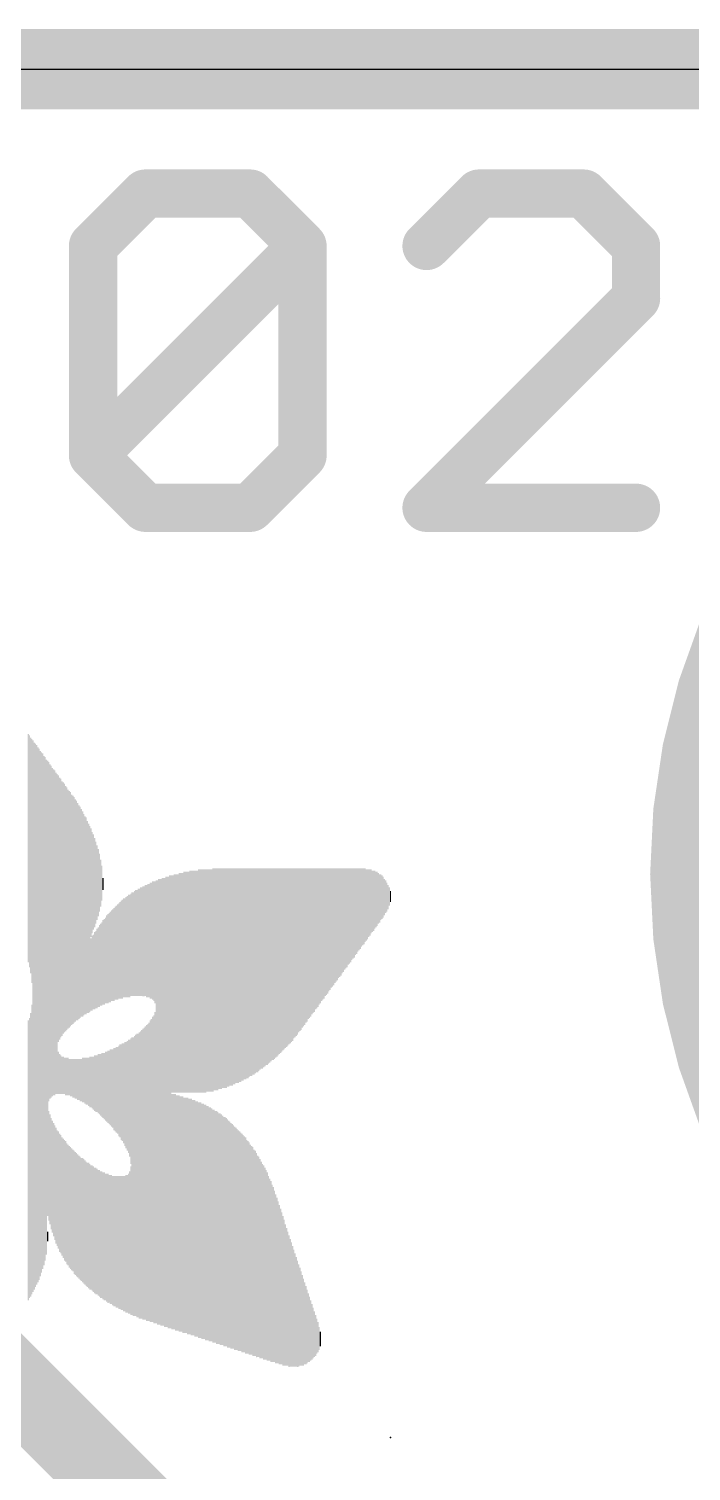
# Model space of a CAD drawing. Extents: x -0.1 to 28.1, y -0.1 to 20.4.
# Drawn here: x 21.338 to 23.428, y 15.896 to 20.447 of the extents above; entities that cross this region are included whole.
import ezdxf

# ---------------------------------------------------------------- set-up
doc = ezdxf.new("R2010")
doc.units = 0
for name, color, linetype in [('1', 12, 'CONTINUOUS'), ('16', 132, 'CONTINUOUS'), ('20', 53, 'CONTINUOUS'), ('21', 40, 'CONTINUOUS'), ('23', 53, 'CONTINUOUS')]:
    doc.layers.add(name, color=color, linetype=linetype)

# ---------------------------------------------------------------- blocks, each defined once
blk = doc.blocks.new('RECT')
blk.add_solid([(-0.5, -0.5), (0.5, -0.5), (-0.5, 0.5), (0.5, 0.5)])

msp = doc.modelspace()

# ---------------------------------------------------------------- linework, layer by layer
at = {"layer": '1', "const_width": 0.254}
for points in [[(2.54, 20.32), (25.4, 20.32)], [(21.209, 16.256), (22.987, 14.478)]]:
    msp.add_lwpolyline(points, dxfattribs=at)
at = {"layer": '16', "const_width": 0.254}
msp.add_lwpolyline([(2.54, 20.32), (25.4, 20.32)], dxfattribs=at)
at = {"layer": '20'}
msp.add_line((2.54, 20.32), (25.4, 20.32), dxfattribs=at)
at = {"layer": '21', "const_width": 0.1524}
for points in [[(21.5404, 19.7619), (21.7057, 19.9271)], [(21.7057, 19.9271), (22.0361, 19.9271)], [(22.0361, 19.9271), (22.2014, 19.7619)], [(22.7581, 19.9271), (22.5929, 19.7619)], [(23.0886, 19.9271), (22.7581, 19.9271)], [(23.2538, 19.7619), (23.0886, 19.9271)], [(21.5404, 19.1009), (21.5404, 19.7619)], [(21.5404, 19.1009), (22.2014, 19.7619)], [(22.2014, 19.7619), (22.2014, 19.1009)], [(23.2538, 19.5967), (23.2538, 19.7619)], [(22.5929, 18.9357), (23.2538, 19.5967)], [(21.7057, 18.9357), (21.5404, 19.1009)], [(22.2014, 19.1009), (22.0361, 18.9357)], [(22.0361, 18.9357), (21.7057, 18.9357)], [(23.2538, 18.9357), (22.5929, 18.9357)]]:
    msp.add_lwpolyline(points, dxfattribs=at)
at = {"layer": '21'}
for points, const_width in [([(21.7057, 19.9652, 1), (21.7057, 19.889)], 0.0762), ([(21.7326, 19.9002, 1), (21.6787, 19.9541)], 0.0762), ([(22.0631, 19.9541, 1), (22.0092, 19.9002)], 0.0762), ([(22.0361, 19.889, 1), (22.0361, 19.9652)], 0.0762), ([(22.7581, 19.9652, 1), (22.7581, 19.889)], 0.0762), ([(22.7851, 19.9002, 1), (22.7312, 19.9541)], 0.0762), ([(23.1155, 19.9541, 1), (23.0617, 19.9002)], 0.0762), ([(23.0886, 19.889, 1), (23.0886, 19.9652)], 0.0762), ([(25.4, 15.78, 1), (25.4, 19.78, 1), (25.4, 15.78)], 0.2032), ([(21.5785, 19.7619, 1), (21.5023, 19.7619)], 0.0762), ([(21.5135, 19.7888, 1), (21.5674, 19.735)], 0.0762), ([(22.2395, 19.7619, 1), (22.1633, 19.7619)], 0.0762), ([(22.2283, 19.735, 1), (22.1744, 19.7888)], 0.0762), ([(22.1744, 19.735, 1), (22.2283, 19.7888)], 0.0762), ([(22.5659, 19.7888, 1), (22.6198, 19.735)], 0.0762), ([(23.2919, 19.7619, 1), (23.2157, 19.7619)], 0.0762), ([(23.2269, 19.735, 1), (23.2808, 19.7888)], 0.0762), ([(23.2808, 19.5697, 1), (23.2269, 19.6236)], 0.0762), ([(23.2157, 19.5967, 1), (23.2919, 19.5967)], 0.0762), ([(21.5674, 19.1279, 1), (21.5135, 19.074)], 0.0762), ([(21.5135, 19.1279, 1), (21.5674, 19.074)], 0.0762), ([(22.2283, 19.074, 1), (22.1744, 19.1279)], 0.0762), ([(21.5023, 19.1009, 1), (21.5785, 19.1009)], 0.0762), ([(22.1633, 19.1009, 1), (22.2395, 19.1009)], 0.0762), ([(21.7057, 18.9738, 1), (21.7057, 18.8976)], 0.0762), ([(21.6787, 18.9088, 1), (21.7326, 18.9626)], 0.0762), ([(22.0092, 18.9626, 1), (22.0631, 18.9088)], 0.0762), ([(22.0361, 18.8976, 1), (22.0361, 18.9738)], 0.0762), ([(22.5929, 18.9738, 1), (22.5929, 18.8976)], 0.0762), ([(22.5659, 18.9626, 1), (22.6198, 18.9088)], 0.0762), ([(23.2538, 18.8976, 1), (23.2538, 18.9738)], 0.0762)]:
    msp.add_lwpolyline(points, format="xyb", dxfattribs=dict(at, const_width=const_width))
at = {"layer": '23'}
msp.add_point((22.479, 16.002), dxfattribs=at)

# ---------------------------------------------------------------- block references
at = {"layer": '21', "rotation": 90}
for p, xscale, yscale in [((21.336, 17.8613), 0.7201, 0.0038), ((21.3398, 17.8517), 0.7315, 0.0038), ((21.3436, 17.8384), 0.743, 0.0038), ((21.3474, 17.8213), 0.7696, 0.0038), ((21.3512, 17.3317), 1.7412, 0.0038), ((21.3551, 17.3317), 1.726, 0.0039), ((21.3589, 17.3336), 1.7145, 0.0038), ((21.3627, 17.3355), 1.703, 0.0038), ((21.3665, 17.3355), 1.6878, 0.0038), ((21.3703, 17.3374), 1.6764, 0.0038), ((21.3741, 17.3393), 1.6574, 0.0038), ((21.3779, 17.3432), 1.6421, 0.0038), ((21.3817, 17.3469), 1.6269, 0.0038), ((21.3855, 17.3488), 1.6078, 0.0038), ((21.3893, 17.3545), 1.5887, 0.0038), ((21.3932, 17.3603), 1.5621, 0.0039), ((21.397, 17.4193), 1.4364, 0.0038), ((21.4008, 17.5984), 1.0706, 0.0038), ((21.4046, 17.5984), 1.0554, 0.0038), ((21.4084, 17.5984), 1.0478, 0.0038), ((21.4122, 17.5965), 1.0363, 0.0038), ((21.416, 17.5965), 1.0287, 0.0038), ((21.4198, 17.5946), 1.0249, 0.0038), ((21.4236, 17.5927), 1.0135, 0.0038), ((21.4274, 17.5907), 1.0097, 0.0038), ((21.4313, 17.6708), 0.842, 0.0039), ((21.4351, 17.6708), 0.8268, 0.0038), ((21.4389, 17.6727), 0.8154, 0.0038), ((21.4427, 17.6708), 0.8039, 0.0038), ((21.4465, 17.6727), 0.7925, 0.0038), ((21.4503, 17.6727), 0.7848, 0.0038), ((21.4541, 17.6708), 0.7734, 0.0038), ((21.4579, 17.6708), 0.7658, 0.0038), ((21.4617, 17.6689), 0.7544, 0.0038), ((21.4655, 17.6689), 0.7468, 0.0038), ((21.4694, 17.6689), 0.7391, 0.0039), ((21.4732, 17.6669), 0.7277, 0.0038), ((21.477, 17.6669), 0.7201, 0.0038), ((21.4808, 17.6669), 0.7125, 0.0038), ((21.4846, 17.6651), 0.7011, 0.0038), ((21.4884, 17.6651), 0.6934, 0.0038), ((21.4922, 17.6613), 0.6858, 0.0038), ((21.496, 17.6593), 0.6743, 0.0038), ((21.4998, 17.6593), 0.6667, 0.0038), ((21.5036, 17.6575), 0.6553, 0.0038), ((21.5075, 17.6537), 0.6477, 0.0039), ((21.5113, 17.6517), 0.6363, 0.0038), ((21.5151, 17.6498), 0.6248, 0.0038), ((21.5189, 17.6479), 0.621, 0.0038), ((21.5227, 17.6441), 0.6058, 0.0038), ((21.5265, 17.6403), 0.5982, 0.0038), ((21.5303, 17.6384), 0.5868, 0.0038), ((21.5341, 17.7526), 0.3429, 0.0038), ((21.5379, 17.7527), 0.32, 0.0038), ((21.5417, 17.7546), 0.301, 0.0038), ((21.5456, 17.7527), 0.282, 0.0039), ((21.5494, 17.7527), 0.259, 0.0038), ((21.5532, 17.7527), 0.2362, 0.0038), ((21.557, 17.7527), 0.2134, 0.0038), ((21.5608, 17.7527), 0.1828, 0.0038), ((21.5646, 17.7508), 0.1486, 0.0038), ((21.5684, 17.7508), 0.1105, 0.0038), ((21.9189, 17.446), 0.7048, 0.0038), ((21.9227, 17.4479), 0.701, 0.0038), ((21.9266, 17.4479), 0.701, 0.0039), ((21.9304, 17.4479), 0.701, 0.0038), ((21.9342, 17.4479), 0.701, 0.0038), ((21.938, 17.4498), 0.6972, 0.0038), ((21.9418, 17.4498), 0.6972, 0.0038), ((21.9456, 17.4498), 0.6972, 0.0038), ((21.9494, 17.4517), 0.6934, 0.0038), ((21.9532, 17.4517), 0.6934, 0.0038), ((21.957, 17.4517), 0.6934, 0.0038), ((21.9608, 17.4517), 0.6934, 0.0038), ((21.9647, 17.4536), 0.6896, 0.0039), ((21.9685, 17.4536), 0.6896, 0.0038), ((21.9723, 17.4555), 0.6858, 0.0038), ((21.9761, 17.4555), 0.6858, 0.0038), ((21.9799, 17.4555), 0.6858, 0.0038), ((21.9837, 17.4574), 0.682, 0.0038), ((21.9875, 17.4574), 0.682, 0.0038), ((21.9913, 17.4593), 0.6782, 0.0038), ((21.9951, 17.4593), 0.6782, 0.0038), ((21.9989, 17.4593), 0.6782, 0.0038), ((22.0028, 17.4612), 0.6744, 0.0039), ((22.0066, 17.4612), 0.6744, 0.0038), ((22.0104, 17.4632), 0.6705, 0.0038), ((22.0142, 17.4632), 0.6705, 0.0038), ((22.018, 17.4651), 0.6667, 0.0038), ((22.0218, 17.4651), 0.6667, 0.0038), ((22.0256, 17.467), 0.6629, 0.0038), ((22.0294, 17.467), 0.6629, 0.0038), ((22.0332, 17.4688), 0.6591, 0.0038), ((22.037, 17.4708), 0.6553, 0.0038), ((22.0409, 17.4708), 0.6553, 0.0039), ((22.0447, 17.4727), 0.6515, 0.0038), ((22.0485, 17.4727), 0.6515, 0.0038), ((22.0523, 17.4746), 0.6477, 0.0038), ((22.0561, 17.4764), 0.6439, 0.0038), ((22.0599, 17.4764), 0.6439, 0.0038), ((22.0637, 17.4784), 0.6401, 0.0038), ((22.0675, 17.4803), 0.6363, 0.0038), ((22.0713, 17.4822), 0.6324, 0.0038), ((22.0751, 17.4822), 0.6324, 0.0038), ((22.079, 17.4841), 0.6286, 0.0039), ((22.0828, 17.486), 0.6248, 0.0038), ((22.0866, 17.4879), 0.621, 0.0038), ((22.0904, 17.4879), 0.621, 0.0038), ((22.0942, 17.4898), 0.6172, 0.0038), ((22.098, 17.4917), 0.6134, 0.0038), ((22.1018, 17.4936), 0.6096, 0.0038), ((22.1056, 17.4955), 0.6058, 0.0038), ((22.1094, 17.4955), 0.6058, 0.0038), ((22.1132, 17.4974), 0.602, 0.0038), ((22.1171, 17.4993), 0.5982, 0.0039), ((22.1209, 17.5013), 0.5943, 0.0038), ((22.1247, 17.5032), 0.5905, 0.0038), ((22.1285, 17.5051), 0.5867, 0.0038), ((22.1323, 17.5069), 0.5829, 0.0038), ((22.1361, 17.5089), 0.5791, 0.0038), ((22.1399, 17.5108), 0.5753, 0.0038), ((22.1437, 17.5127), 0.5715, 0.0038), ((22.1475, 17.5145), 0.5677, 0.0038), ((22.1513, 17.5165), 0.5639, 0.0038), ((22.1552, 17.5184), 0.5601, 0.0039), ((22.159, 17.5203), 0.5562, 0.0038), ((22.1628, 17.5222), 0.5524, 0.0038), ((22.1666, 17.5241), 0.5486, 0.0038), ((22.1704, 17.526), 0.5448, 0.0038), ((22.1742, 17.5298), 0.5372, 0.0038), ((22.178, 17.5317), 0.5334, 0.0038), ((22.1818, 17.5336), 0.5296, 0.0038), ((22.1856, 17.5355), 0.5258, 0.0038), ((22.1894, 17.5394), 0.5181, 0.0038), ((22.1933, 17.5413), 0.5143, 0.0039), ((22.1971, 17.5432), 0.5105, 0.0038), ((22.2009, 17.547), 0.5029, 0.0038), ((22.2047, 17.5489), 0.4991, 0.0038), ((22.2085, 17.5508), 0.4953, 0.0038), ((22.2123, 17.5546), 0.4877, 0.0038), ((22.2161, 17.5565), 0.4839, 0.0038), ((22.2199, 17.5603), 0.4762, 0.0038), ((22.2237, 17.5622), 0.4724, 0.0038), ((22.2275, 17.5641), 0.4686, 0.0038), ((22.2314, 17.5679), 0.461, 0.0039), ((22.2352, 17.5698), 0.4572, 0.0038), ((22.239, 17.5717), 0.4534, 0.0038), ((22.2428, 17.5755), 0.4458, 0.0038), ((22.2466, 17.5775), 0.4419, 0.0038), ((22.2504, 17.5794), 0.4381, 0.0038), ((22.2542, 17.5831), 0.4305, 0.0038), ((22.258, 17.5851), 0.4267, 0.0038), ((22.2618, 17.5889), 0.4191, 0.0038), ((22.2656, 17.5907), 0.4153, 0.0038), ((22.2695, 17.5927), 0.4115, 0.0039), ((22.2733, 17.5965), 0.4038, 0.0038), ((22.2771, 17.5984), 0.4, 0.0038), ((22.2809, 17.6003), 0.3962, 0.0038), ((22.2847, 17.6041), 0.3886, 0.0038), ((22.2885, 17.606), 0.3848, 0.0038), ((22.2923, 17.6098), 0.3772, 0.0038), ((22.2961, 17.6117), 0.3734, 0.0038), ((22.2999, 17.6136), 0.3696, 0.0038), ((22.3037, 17.6175), 0.3619, 0.0038), ((22.3076, 17.6194), 0.3581, 0.0039), ((22.3114, 17.6212), 0.3543, 0.0038), ((22.3152, 17.6251), 0.3467, 0.0038), ((22.319, 17.627), 0.3429, 0.0038), ((22.3228, 17.6288), 0.3391, 0.0038), ((22.3266, 17.6327), 0.3315, 0.0038), ((22.3304, 17.6346), 0.3276, 0.0038), ((22.3342, 17.6384), 0.32, 0.0038), ((22.338, 17.6403), 0.3162, 0.0038), ((22.3418, 17.6422), 0.3124, 0.0038), ((22.3457, 17.646), 0.3048, 0.0039), ((22.3495, 17.6479), 0.301, 0.0038), ((22.3533, 17.6498), 0.2972, 0.0038), ((22.3571, 17.6537), 0.2895, 0.0038), ((22.3609, 17.6556), 0.2857, 0.0038), ((22.3647, 17.6575), 0.2819, 0.0038), ((22.3685, 17.6613), 0.2743, 0.0038), ((22.3723, 17.6632), 0.2705, 0.0038), ((22.3761, 17.6669), 0.2629, 0.0038), ((22.3799, 17.6689), 0.2591, 0.0038), ((22.3838, 17.6708), 0.2553, 0.0039), ((22.3876, 17.6746), 0.2476, 0.0038), ((22.3914, 17.6765), 0.2438, 0.0038), ((22.3952, 17.6784), 0.24, 0.0038), ((22.399, 17.6822), 0.2324, 0.0038), ((21.5722, 17.7489), 0.0381, 0.0038), ((21.7208, 17.5698), 0.3658, 0.0038), ((21.7246, 17.5698), 0.3658, 0.0038), ((21.7284, 17.5698), 0.3734, 0.0038), ((21.7322, 17.5679), 0.3772, 0.0038), ((21.7361, 17.5641), 0.3848, 0.0039), ((21.7399, 17.0612), 1.3983, 0.0038), ((21.7437, 17.0593), 1.4021, 0.0038), ((21.7475, 17.0612), 1.4059, 0.0038), ((21.7513, 17.0612), 1.4059, 0.0038), ((21.7551, 17.0593), 1.4097, 0.0038), ((21.7589, 17.0612), 1.4135, 0.0038), ((21.7627, 17.0612), 1.4135, 0.0038), ((21.7665, 17.0593), 1.4173, 0.0038), ((21.7703, 17.0612), 1.4211, 0.0038), ((21.7742, 17.0612), 1.4211, 0.0039), ((21.778, 17.0593), 1.4249, 0.0038), ((21.7818, 17.0612), 1.4288, 0.0038), ((21.7856, 17.0612), 1.4288, 0.0038), ((21.7894, 17.4327), 0.6858, 0.0038), ((21.7932, 17.4327), 0.6858, 0.0038), ((21.797, 17.4346), 0.6896, 0.0038), ((21.8008, 17.4346), 0.6896, 0.0038), ((21.8046, 17.4346), 0.6896, 0.0038), ((21.8084, 17.4346), 0.6896, 0.0038), ((21.8123, 17.4365), 0.6934, 0.0039), ((21.8161, 17.4365), 0.6934, 0.0038), ((21.8199, 17.4365), 0.6934, 0.0038), ((21.8237, 17.4365), 0.6934, 0.0038), ((21.8275, 17.4384), 0.6972, 0.0038), ((21.8313, 17.4384), 0.6972, 0.0038), ((21.8351, 17.4384), 0.6972, 0.0038), ((21.8389, 17.4384), 0.6972, 0.0038), ((21.8427, 17.4384), 0.6972, 0.0038), ((21.8465, 17.4403), 0.701, 0.0038), ((21.8504, 17.4403), 0.701, 0.0039), ((21.8542, 17.4403), 0.701, 0.0038), ((21.858, 17.4403), 0.701, 0.0038), ((21.8618, 17.4403), 0.701, 0.0038), ((21.8656, 17.4403), 0.701, 0.0038), ((21.8694, 17.4403), 0.701, 0.0038), ((21.8732, 17.4422), 0.7048, 0.0038), ((21.877, 17.4422), 0.7048, 0.0038), ((21.8808, 17.4422), 0.7048, 0.0038), ((21.8846, 17.4422), 0.7048, 0.0038), ((21.8885, 17.4422), 0.7048, 0.0039), ((21.8923, 17.4422), 0.7048, 0.0038), ((21.8961, 17.4422), 0.7048, 0.0038), ((21.8999, 17.4441), 0.701, 0.0038), ((21.9037, 17.4441), 0.701, 0.0038), ((21.9075, 17.4441), 0.701, 0.0038), ((21.9113, 17.4441), 0.701, 0.0038), ((21.9151, 17.4441), 0.701, 0.0038), ((22.4028, 17.6822), 0.2248, 0.0038), ((22.4066, 17.6841), 0.221, 0.0038), ((22.4104, 17.6879), 0.2134, 0.0038), ((22.4142, 17.6898), 0.2095, 0.0038), ((22.418, 17.6937), 0.2019, 0.0038), ((22.4219, 17.6937), 0.1943, 0.0039), ((22.4257, 17.6956), 0.1905, 0.0038), ((22.4295, 17.6994), 0.1829, 0.0038), ((22.4333, 17.6994), 0.1753, 0.0038), ((22.4371, 17.7013), 0.1715, 0.0038), ((22.4409, 17.7032), 0.16, 0.0038), ((22.4447, 17.7032), 0.1524, 0.0038), ((22.4485, 17.707), 0.1448, 0.0038), ((22.4523, 17.707), 0.1372, 0.0038), ((22.4561, 17.7069), 0.1295, 0.0038), ((22.46, 17.7069), 0.1143, 0.0039), ((22.4638, 17.7089), 0.1029, 0.0038), ((22.4676, 17.707), 0.0914, 0.0038), ((21.6446, 17.5489), 0.3163, 0.0038), ((21.6484, 17.5508), 0.3201, 0.0038), ((21.6522, 17.5526), 0.3239, 0.0038), ((21.656, 17.5526), 0.3239, 0.0038), ((21.6599, 17.5565), 0.3238, 0.0039), ((21.6637, 17.5584), 0.3276, 0.0038), ((21.6675, 17.5584), 0.3276, 0.0038), ((21.6713, 17.5603), 0.3314, 0.0038), ((21.6751, 17.5622), 0.3352, 0.0038), ((21.6789, 17.5622), 0.3352, 0.0038), ((21.6827, 17.5641), 0.339, 0.0038), ((21.6865, 17.5641), 0.339, 0.0038), ((21.6903, 17.5661), 0.3429, 0.0038), ((21.6941, 17.5661), 0.3429, 0.0038), ((21.698, 17.5679), 0.3467, 0.0039), ((21.7018, 17.5679), 0.3467, 0.0038), ((21.7056, 17.5699), 0.3505, 0.0038), ((21.7094, 17.5679), 0.3544, 0.0038), ((21.7132, 17.5698), 0.3582, 0.0038), ((21.717, 17.5698), 0.3582, 0.0038), ((22.4714, 17.707), 0.0762, 0.0038), ((22.4752, 17.7089), 0.0572, 0.0038), ((22.479, 17.7089), 0.0343, 0.0038), ((21.5951, 17.5184), 0.2858, 0.0038), ((21.5989, 17.5222), 0.2858, 0.0038), ((21.6027, 17.5241), 0.2896, 0.0038), ((21.6065, 17.526), 0.2934, 0.0038), ((21.6103, 17.5298), 0.2934, 0.0038), ((21.6141, 17.5317), 0.2972, 0.0038), ((21.6179, 17.5336), 0.301, 0.0038), ((21.6218, 17.5374), 0.301, 0.0039), ((21.6256, 17.5393), 0.3048, 0.0038), ((21.6294, 17.5412), 0.3086, 0.0038), ((21.6332, 17.5432), 0.3125, 0.0038), ((21.637, 17.547), 0.3125, 0.0038), ((21.6408, 17.547), 0.3125, 0.0038), ((21.5608, 17.4898), 0.259, 0.0038), ((21.5646, 17.4937), 0.2591, 0.0038), ((21.5684, 17.4956), 0.2629, 0.0038), ((21.5722, 17.5013), 0.2667, 0.0038), ((21.576, 17.5032), 0.2705, 0.0038), ((21.5798, 17.5069), 0.2705, 0.0038), ((21.5837, 17.5108), 0.2781, 0.0039), ((21.5875, 17.5127), 0.2819, 0.0038), ((21.5913, 17.5165), 0.2819, 0.0038), ((21.5341, 17.4631), 0.2286, 0.0038), ((21.5379, 17.467), 0.2363, 0.0038), ((21.5417, 17.4708), 0.2363, 0.0038), ((21.5456, 17.4746), 0.2439, 0.0039), ((21.5494, 17.4784), 0.2438, 0.0038), ((21.5532, 17.4822), 0.2514, 0.0038), ((21.557, 17.486), 0.2514, 0.0038), ((21.3436, 16.8936), 0.8953, 0.0038), ((21.3474, 16.9107), 0.9144, 0.0038), ((21.7361, 16.8535), 0.983, 0.0039), ((21.336, 16.8764), 0.884, 0.0038), ((21.3398, 16.8841), 0.8839, 0.0038), ((21.7018, 16.8345), 0.922, 0.0038), ((21.7056, 16.8364), 0.9258, 0.0038), ((21.7094, 16.8364), 0.9334, 0.0038), ((21.7132, 16.8383), 0.9372, 0.0038), ((21.717, 16.8402), 0.941, 0.0038), ((21.7208, 16.8422), 0.9525, 0.0038), ((21.7246, 16.844), 0.9563, 0.0038), ((21.7284, 16.8479), 0.9639, 0.0038), ((21.7322, 16.8478), 0.9716, 0.0038), ((21.6408, 17.086), 0.3277, 0.0038), ((21.6446, 17.0822), 0.3353, 0.0038), ((21.6484, 17.0802), 0.3467, 0.0038), ((21.6522, 17.0784), 0.3581, 0.0038), ((21.656, 17.0726), 0.3696, 0.0038), ((21.6599, 17.0631), 0.3962, 0.0039), ((21.6637, 16.8269), 0.8763, 0.0038), ((21.6675, 16.825), 0.8801, 0.0038), ((21.6713, 16.8269), 0.8839, 0.0038), ((21.6751, 16.8287), 0.8877, 0.0038), ((21.6789, 16.8287), 0.8953, 0.0038), ((21.6827, 16.8287), 0.8953, 0.0038), ((21.6865, 16.8288), 0.903, 0.0038), ((21.6903, 16.8307), 0.9068, 0.0038), ((21.6941, 16.8326), 0.9106, 0.0038), ((21.698, 16.8326), 0.9182, 0.0039), ((21.4313, 17.1526), 0.1334, 0.0039), ((21.4351, 17.1488), 0.1258, 0.0038), ((21.4389, 17.1469), 0.122, 0.0038), ((21.4427, 17.145), 0.1182, 0.0038), ((21.4465, 17.145), 0.1182, 0.0038), ((21.5303, 17.1241), 0.1601, 0.0038), ((21.5341, 17.1241), 0.1601, 0.0038), ((21.5379, 17.1222), 0.1639, 0.0038), ((21.5417, 17.1203), 0.1677, 0.0038), ((21.5456, 17.1203), 0.1753, 0.0039), ((21.5494, 17.1183), 0.1791, 0.0038), ((21.5532, 17.1183), 0.1791, 0.0038), ((21.557, 17.1183), 0.1867, 0.0038), ((21.5608, 17.1165), 0.1905, 0.0038), ((21.5646, 17.1146), 0.1943, 0.0038), ((21.5684, 17.1146), 0.2019, 0.0038), ((21.5722, 17.1126), 0.2058, 0.0038), ((21.576, 17.1107), 0.2096, 0.0038), ((21.5798, 17.1107), 0.2172, 0.0038), ((21.5837, 17.1088), 0.221, 0.0039), ((21.5875, 17.1088), 0.2286, 0.0038), ((21.5913, 17.1069), 0.2324, 0.0038), ((21.5951, 17.1069), 0.24, 0.0038), ((21.5989, 17.105), 0.2438, 0.0038), ((21.6027, 17.1031), 0.2476, 0.0038), ((21.6065, 17.1012), 0.2591, 0.0038), ((21.6103, 17.0993), 0.2629, 0.0038), ((21.6141, 17.0993), 0.2705, 0.0038), ((21.6179, 17.0974), 0.2743, 0.0038), ((21.6218, 17.0954), 0.2857, 0.0039), ((21.6256, 17.0955), 0.2934, 0.0038), ((21.6294, 17.0917), 0.301, 0.0038), ((21.6332, 17.0917), 0.3086, 0.0038), ((21.637, 17.0878), 0.3163, 0.0038), ((21.4503, 17.1431), 0.1143, 0.0038), ((21.4541, 17.1411), 0.1181, 0.0038), ((21.4579, 17.1411), 0.1181, 0.0038), ((21.4617, 17.1411), 0.1181, 0.0038), ((21.4655, 17.1393), 0.1143, 0.0038), ((21.4694, 17.1374), 0.1181, 0.0039), ((21.4732, 17.1374), 0.1181, 0.0038), ((21.477, 17.1355), 0.1219, 0.0038), ((21.4808, 17.1355), 0.1219, 0.0038), ((21.4846, 17.1335), 0.1257, 0.0038), ((21.4884, 17.1335), 0.1257, 0.0038), ((21.4922, 17.1317), 0.1295, 0.0038), ((21.496, 17.1317), 0.1295, 0.0038), ((21.4998, 17.1298), 0.1333, 0.0038), ((21.5036, 17.1298), 0.1333, 0.0038), ((21.5075, 17.1298), 0.1409, 0.0039), ((21.5113, 17.1298), 0.1409, 0.0038), ((21.5151, 17.1279), 0.1447, 0.0038), ((21.5189, 17.1259), 0.1485, 0.0038), ((21.5227, 17.1259), 0.1485, 0.0038), ((21.5265, 17.124), 0.1524, 0.0038), ((21.7894, 16.7144), 0.7429, 0.0038), ((21.7932, 16.7144), 0.7429, 0.0038), ((21.797, 16.7144), 0.7429, 0.0038), ((21.8008, 16.7126), 0.7467, 0.0038), ((21.8046, 16.7107), 0.7429, 0.0038), ((21.8084, 16.7107), 0.7429, 0.0038), ((21.8123, 16.7088), 0.7467, 0.0039), ((21.8161, 16.7068), 0.7429, 0.0038), ((21.8199, 16.7068), 0.7429, 0.0038), ((21.8237, 16.705), 0.7467, 0.0038), ((21.8275, 16.7031), 0.7429, 0.0038), ((21.8313, 16.7031), 0.7429, 0.0038), ((21.8351, 16.7031), 0.7429, 0.0038), ((21.8389, 16.7012), 0.7467, 0.0038), ((21.8427, 16.6992), 0.7429, 0.0038), ((21.8465, 16.6992), 0.7429, 0.0038), ((21.8504, 16.6973), 0.7468, 0.0039), ((21.4008, 16.8592), 0.3467, 0.0038), ((21.8542, 16.6954), 0.743, 0.0038), ((21.858, 16.6954), 0.743, 0.0038), ((21.8618, 16.6935), 0.7468, 0.0038), ((21.8656, 16.6916), 0.743, 0.0038), ((21.8694, 16.6916), 0.743, 0.0038), ((21.8732, 16.6878), 0.743, 0.0038), ((21.877, 16.6878), 0.743, 0.0038), ((21.8808, 16.6878), 0.743, 0.0038), ((21.8846, 16.684), 0.743, 0.0038), ((21.8885, 16.684), 0.743, 0.0039), ((21.8923, 16.6821), 0.7392, 0.0038), ((21.8961, 16.6802), 0.743, 0.0038), ((21.8999, 16.6783), 0.7391, 0.0038), ((21.9037, 16.6783), 0.7391, 0.0038), ((21.9075, 16.6745), 0.7391, 0.0038), ((21.9113, 16.6745), 0.7391, 0.0038), ((21.9151, 16.6726), 0.7353, 0.0038), ((21.9189, 16.6687), 0.7353, 0.0038), ((21.9227, 16.6687), 0.7353, 0.0038), ((21.9266, 16.6669), 0.7315, 0.0039), ((21.9304, 16.665), 0.7353, 0.0038), ((21.9342, 16.6631), 0.7315, 0.0038), ((21.938, 16.6611), 0.7277, 0.0038), ((21.9418, 16.6593), 0.7315, 0.0038), ((21.4046, 16.8479), 0.3467, 0.0038), ((21.4084, 16.8345), 0.3505, 0.0038), ((21.4122, 16.825), 0.3543, 0.0038), ((21.416, 16.8155), 0.3581, 0.0038), ((21.4198, 16.8059), 0.362, 0.0038), ((21.4236, 16.7964), 0.3658, 0.0038), ((21.9456, 16.6574), 0.7277, 0.0038), ((21.9494, 16.6555), 0.7239, 0.0038), ((21.9532, 16.6517), 0.7239, 0.0038), ((21.957, 16.6517), 0.7239, 0.0038), ((21.9608, 16.6497), 0.72, 0.0038), ((21.9647, 16.6458), 0.7201, 0.0039), ((21.9685, 16.644), 0.7163, 0.0038), ((21.9723, 16.6421), 0.7125, 0.0038), ((21.9761, 16.6382), 0.7125, 0.0038), ((21.9799, 16.6364), 0.7087, 0.0038), ((21.9837, 16.6345), 0.7049, 0.0038), ((21.9875, 16.6306), 0.7049, 0.0038), ((21.9913, 16.6288), 0.7011, 0.0038), ((21.4274, 16.7888), 0.3657, 0.0038), ((21.4313, 16.783), 0.3695, 0.0039), ((21.4351, 16.7735), 0.3734, 0.0038), ((21.4389, 16.7697), 0.3734, 0.0038), ((21.4427, 16.7621), 0.3734, 0.0038), ((21.4465, 16.7564), 0.3772, 0.0038), ((21.4503, 16.7507), 0.381, 0.0038), ((21.4541, 16.7469), 0.381, 0.0038), ((21.9951, 16.6269), 0.6973, 0.0038), ((21.9989, 16.623), 0.6972, 0.0038), ((22.0028, 16.6211), 0.6934, 0.0039), ((22.0066, 16.6192), 0.6896, 0.0038), ((22.0104, 16.6154), 0.6896, 0.0038), ((22.0142, 16.6135), 0.6858, 0.0038), ((22.018, 16.6116), 0.682, 0.0038), ((22.0218, 16.6078), 0.682, 0.0038), ((22.0256, 16.604), 0.6744, 0.0038), ((22.0294, 16.6021), 0.6706, 0.0038), ((22.0332, 16.5983), 0.6705, 0.0038), ((21.4579, 16.7392), 0.381, 0.0038), ((21.4617, 16.7354), 0.381, 0.0038), ((21.4655, 16.7297), 0.3848, 0.0038), ((21.4694, 16.7259), 0.3848, 0.0039), ((21.4732, 16.7221), 0.3848, 0.0038), ((21.477, 16.7183), 0.3848, 0.0038), ((21.4808, 16.7126), 0.3886, 0.0038), ((21.4846, 16.7088), 0.3887, 0.0038), ((21.4884, 16.705), 0.3887, 0.0038), ((21.4922, 16.7011), 0.3886, 0.0038), ((21.496, 16.6973), 0.3886, 0.0038), ((21.4998, 16.6935), 0.3886, 0.0038), ((22.037, 16.5945), 0.6629, 0.0038), ((22.0409, 16.5925), 0.6591, 0.0039), ((22.0447, 16.5888), 0.6591, 0.0038), ((22.0485, 16.5849), 0.6515, 0.0038), ((22.0523, 16.5831), 0.6477, 0.0038), ((22.0561, 16.5773), 0.6439, 0.0038), ((22.0599, 16.5735), 0.6362, 0.0038), ((22.0637, 16.5716), 0.6324, 0.0038), ((21.5036, 16.6897), 0.3886, 0.0038), ((21.5075, 16.6878), 0.3924, 0.0039), ((21.5113, 16.684), 0.3924, 0.0038), ((21.5151, 16.6802), 0.3924, 0.0038), ((21.5189, 16.6764), 0.3924, 0.0038), ((21.5227, 16.6726), 0.3925, 0.0038), ((21.5265, 16.6707), 0.3963, 0.0038), ((21.5303, 16.6669), 0.3963, 0.0038), ((21.5341, 16.665), 0.3925, 0.0038), ((21.5379, 16.6631), 0.3963, 0.0038), ((21.5417, 16.6592), 0.3962, 0.0038), ((21.5456, 16.6554), 0.3962, 0.0039), ((21.5494, 16.6535), 0.4, 0.0038), ((21.5532, 16.6516), 0.3962, 0.0038), ((21.557, 16.6478), 0.3962, 0.0038), ((21.5608, 16.6459), 0.4, 0.0038), ((21.5646, 16.6421), 0.4, 0.0038), ((21.5684, 16.6421), 0.4, 0.0038), ((21.656, 16.6173), 0.4496, 0.0038), ((21.6599, 16.623), 0.4686, 0.0039), ((22.0675, 16.5659), 0.6286, 0.0038), ((22.0713, 16.5621), 0.621, 0.0038), ((22.0751, 16.5583), 0.6134, 0.0038), ((22.079, 16.5544), 0.6135, 0.0039), ((22.0828, 16.5506), 0.6058, 0.0038), ((22.0866, 16.5468), 0.5982, 0.0038), ((21.5722, 16.6382), 0.4001, 0.0038), ((21.576, 16.6364), 0.4039, 0.0038), ((21.5798, 16.6345), 0.4001, 0.0038), ((21.5837, 16.6326), 0.4039, 0.0039), ((21.5875, 16.6306), 0.4077, 0.0038), ((21.5913, 16.6288), 0.4039, 0.0038), ((21.5951, 16.6269), 0.4077, 0.0038), ((21.5989, 16.6269), 0.4077, 0.0038), ((21.6027, 16.623), 0.4077, 0.0038), ((21.6065, 16.6212), 0.4115, 0.0038), ((21.6103, 16.6212), 0.4115, 0.0038), ((21.6141, 16.6193), 0.4153, 0.0038), ((21.6179, 16.6193), 0.4153, 0.0038), ((21.6218, 16.6174), 0.4191, 0.0039), ((21.6256, 16.6174), 0.4191, 0.0038), ((21.6294, 16.6154), 0.4229, 0.0038), ((21.6332, 16.6154), 0.4229, 0.0038), ((21.637, 16.6135), 0.4268, 0.0038), ((21.6408, 16.6135), 0.4268, 0.0038), ((21.6446, 16.6135), 0.4344, 0.0038), ((21.6484, 16.6135), 0.4344, 0.0038), ((21.6522, 16.6135), 0.442, 0.0038), ((22.0904, 16.5411), 0.5944, 0.0038), ((22.0942, 16.5354), 0.583, 0.0038), ((22.098, 16.5315), 0.5753, 0.0038), ((22.1018, 16.5259), 0.5715, 0.0038), ((22.1056, 16.5202), 0.5601, 0.0038), ((22.1094, 16.5163), 0.5525, 0.0038), ((22.1132, 16.5106), 0.541, 0.0038), ((22.1171, 16.503), 0.5334, 0.0039), ((22.1209, 16.4973), 0.522, 0.0038), ((22.1247, 16.4916), 0.5106, 0.0038), ((22.1285, 16.484), 0.5029, 0.0038), ((22.1323, 16.4782), 0.4915, 0.0038), ((22.1361, 16.4726), 0.4801, 0.0038), ((22.1399, 16.4649), 0.4724, 0.0038), ((22.1437, 16.4592), 0.461, 0.0038), ((22.1475, 16.4516), 0.4458, 0.0038), ((22.1513, 16.4459), 0.4343, 0.0038), ((21.397, 16.6364), 0.0305, 0.0038), ((22.1552, 16.4401), 0.4229, 0.0039), ((22.159, 16.4325), 0.4153, 0.0038), ((22.1628, 16.4268), 0.4038, 0.0038), ((22.1666, 16.4211), 0.3924, 0.0038), ((22.1704, 16.4154), 0.381, 0.0038), ((22.1742, 16.4097), 0.3696, 0.0038), ((22.178, 16.404), 0.3581, 0.0038), ((22.1818, 16.3983), 0.3467, 0.0038), ((22.1856, 16.3925), 0.3353, 0.0038), ((22.1894, 16.3868), 0.3238, 0.0038), ((22.1933, 16.383), 0.3086, 0.0039), ((22.1971, 16.3773), 0.2972, 0.0038), ((22.2009, 16.3715), 0.2857, 0.0038), ((22.2047, 16.3659), 0.2743, 0.0038), ((22.2085, 16.362), 0.2591, 0.0038), ((22.2123, 16.3563), 0.2477, 0.0038), ((22.2161, 16.3525), 0.2324, 0.0038), ((22.2199, 16.3487), 0.2172, 0.0038), ((22.2237, 16.343), 0.2058, 0.0038), ((22.2275, 16.3392), 0.1905, 0.0038), ((22.2314, 16.3354), 0.1753, 0.0039), ((22.2352, 16.3316), 0.16, 0.0038), ((22.239, 16.3278), 0.1447, 0.0038), ((22.2428, 16.3239), 0.1295, 0.0038), ((22.2466, 16.3221), 0.1105, 0.0038), ((22.2504, 16.3182), 0.0953, 0.0038), ((22.2542, 16.3144), 0.0724, 0.0038), ((22.258, 16.3126), 0.0457, 0.0038)]:
    msp.add_blockref('RECT', p, dxfattribs=dict(at, xscale=xscale, yscale=yscale))

doc.saveas('drawing.dxf')
